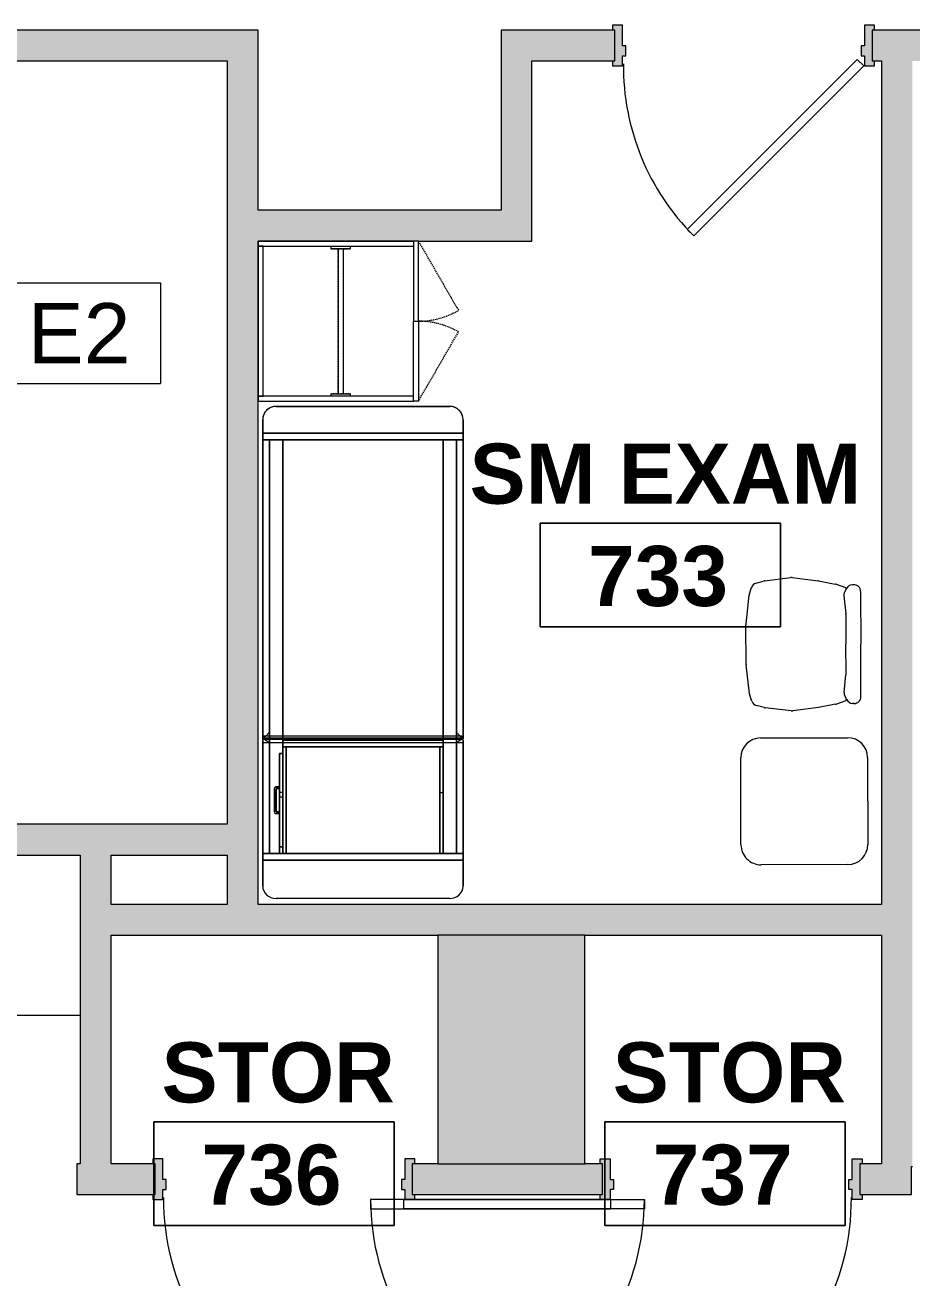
# Model space of a CAD drawing. Header units: inches. Extents: x 1076 to 2563, y 349 to 2134.
# Drawn here: x 1494.7 to 1627.5, y 1741.7 to 1929.4 of the extents above; entities that cross this region are included whole.
import ezdxf

# ---------------------------------------------------------------- set-up
doc = ezdxf.new("R2010")
doc.units = ezdxf.units.IN
doc.header["$MEASUREMENT"] = 0
doc.linetypes.add('Dash', pattern=[0.25, 0.125, -0.125])
doc.linetypes.add('Hidden', pattern=[0.28125, 0.1875, -0.09375])
for name, color, linetype, lineweight in [('A-ANNO-KEYN', 231, 'Continuous', 9), ('A-AREA-IDEN', 2, 'Continuous', 9), ('A-DOOR', 31, 'Continuous', 13), ('A-WALL', 113, 'Continuous', 13), ('A-WALL-PATT', 111, 'Continuous', 13), ('I-FURN', 30, 'Continuous', 9), ('Q-CASE', 31, 'Continuous', 13), ('Q-CASE-HDLN', 31, 'Dash', 9)]:
    doc.layers.add(name, color=color, linetype=linetype, lineweight=lineweight)
doc.styles.add('Arial', font='arial.ttf', dxfattribs={"height": 9})
doc.styles.add('Swis721 Lt BT_B', font='', dxfattribs={"height": 9})
doc.styles.get('Swis721 Lt BT_B').set_extended_font_data('Swis721 Lt BT', bold=True)

# ---------------------------------------------------------------- blocks, each defined once
blk = doc.blocks.new('Door - Single - Solid Door-7669184-Level XX  POWER _ SIGNAL')
at = {"layer": 'A-DOOR'}
h = blk.add_hatch(color=250, dxfattribs=at)
h.paths.add_polyline_path([(-15.63, -3.15), (-14.13, -3.15), (-14.13, -1.65), (-13.63, -1.65), (-13.63, -0.15), (-14.13, -0.15), (-14.13, 2.97), (-15.63, 2.97), (-15.63, 2.22), (-15.26, 2.22), (-15.26, -2.4), (-15.63, -2.4)], flags=0)
h.paths.add_polyline_path([(23.62, -3.15), (23.62, -2.4), (23.24, -2.4), (23.24, 2.22), (23.62, 2.22), (23.6, 2.97), (22.12, 2.97), (22.12, -0.15), (21.62, -0.15), (21.62, -1.65), (22.12, -1.65), (22.12, -3.15), (23.24, -3.15)], flags=0)
at = {"layer": 'A-DOOR', "color": 8, "lineweight": 20}
for p, q in [((-15.63, 2.97), (-14.13, 2.97)), ((-15.63, 2.22), (-15.63, 2.97)), ((-14.13, 2.97), (-14.13, -0.15)), ((22.12, 2.97), (23.62, 2.97)), ((22.12, -0.15), (22.12, 2.97)), ((23.62, 2.97), (23.62, 2.22)), ((-14.13, -0.15), (-13.63, -0.15)), ((-14.13, -1.65), (-14.13, -3.15)), ((-13.63, -1.65), (-14.13, -1.65)), ((-13.63, -0.15), (-13.63, -1.65)), ((21.62, -0.15), (22.12, -0.15)), ((21.62, -1.65), (21.62, -0.15)), ((22.12, -1.65), (21.62, -1.65)), ((22.12, -3.15), (22.12, -1.65)), ((-50.01, -3.15), (-50.01, -4.53)), ((-14.01, -3.15), (-50.01, -3.15)), ((-15.63, -3.15), (-15.63, -2.4)), ((-14.01, -4.53), (-14.01, -3.15)), ((23.62, -3.15), (22.12, -3.15)), ((23.62, -2.4), (23.62, -3.15)), ((-50.01, -4.53), (-14.01, -4.53))]:
    blk.add_line(p, q, dxfattribs=at)
at = {"layer": 'A-DOOR', "lineweight": 9}
blk.add_arc((-14.01, -3.15), 36, 180, 0.5, dxfattribs=at)
blk = doc.blocks.new('Door - Single - Solid Door-7669203-Level XX  POWER _ SIGNAL')
at = {"layer": 'A-DOOR'}
h = blk.add_hatch(color=250, dxfattribs=at)
h.paths.add_polyline_path([(-15.63, 3.15), (-15.63, 2.4), (-15.26, 2.4), (-15.26, -2.22), (-15.63, -2.22), (-15.63, -2.97), (-14.13, -2.97), (-14.13, 0.15), (-13.63, 0.15), (-13.63, 1.65), (-14.13, 1.65), (-14.13, 3.15), (-15.26, 3.15)], flags=0)
h.paths.add_polyline_path([(22.12, 3.15), (22.12, 1.65), (21.62, 1.65), (21.62, 0.15), (22.12, 0.15), (22.12, -2.97), (23.62, -2.97), (23.62, -2.22), (23.24, -2.22), (23.24, 2.4), (23.62, 2.4), (23.62, 3.15), (23.24, 3.15)], flags=0)
at = {"layer": 'A-DOOR', "color": 8, "lineweight": 20}
for p, q in [((-50.01, 4.53), (-14.01, 4.53)), ((-50.01, 3.15), (-50.01, 4.53)), ((-14.01, 4.53), (-14.01, 3.15)), ((-14.01, 3.15), (-50.01, 3.15)), ((-15.63, 3.15), (-15.63, 2.4)), ((-14.13, 1.65), (-14.13, 3.15)), ((23.62, 3.15), (22.12, 3.15)), ((22.12, 3.15), (22.12, 1.65)), ((23.62, 2.4), (23.62, 3.15)), ((-13.63, 1.65), (-14.13, 1.65)), ((-14.13, -2.97), (-14.13, 0.15)), ((-14.13, 0.15), (-13.63, 0.15)), ((-13.63, 0.15), (-13.63, 1.65)), ((22.12, 1.65), (21.62, 1.65)), ((21.62, 1.65), (21.62, 0.15)), ((21.62, 0.15), (22.12, 0.15)), ((22.12, 0.15), (22.12, -2.97)), ((-15.63, -2.22), (-15.63, -2.97)), ((-15.63, -2.97), (-14.13, -2.97)), ((22.12, -2.97), (23.62, -2.97)), ((23.62, -2.97), (23.62, -2.22))]:
    blk.add_line(p, q, dxfattribs=at)
at = {"layer": 'A-DOOR', "lineweight": 9}
blk.add_arc((-14.01, 3.15), 36, 359.5, 180, dxfattribs=at)
blk = doc.blocks.new('Bed-Healthcare-4_SMARTBIM - Treatment_Table_SMARTBIM-7108322-Level XX  POWER _ SIGNAL')
at = {"layer": 'I-FURN'}
for p, q in [((-35.57, 15), (-35.88, 15)), ((-35.88, 15), (-35.57, 15)), ((-14.06, 15), (-35.57, 15)), ((-35.57, 15), (-14.36, 15)), ((-31, 15), (-32, 15)), ((-32, 15), (-31, 15)), ((-32, 14.96), (-32, 14.88)), ((-32, 14.88), (-32, 14.96)), ((-32, 14.87), (-32, 14.73)), ((-32, 14.73), (-32, 14.87)), ((-32, 14.71), (-32, 14.53)), ((-32, 14.53), (-32, 14.71)), ((-32, 14.46), (-32, 14.26)), ((-32, 14.26), (-32, 14.46)), ((-32, 14.22), (-32, -14.22)), ((-32, -14.22), (-32, 14.22)), ((-31, 14.88), (-31, 14.96)), ((-31, 14.96), (-31, 14.88)), ((-31, 14.74), (-31, 14.87)), ((-31, 14.87), (-31, 14.74)), ((-31, 14.54), (-31, 14.71)), ((-31, 14.71), (-31, 14.54)), ((-31, 12.5), (-31, 14.5)), ((-31, 14.5), (-31, 14)), ((-14.44, 14), (-31, 14)), ((-31, 14), (-31, 12.5)), ((-31, 12.5), (-31, 14)), ((-31, 14), (-14.44, 14)), ((-31, 14), (-31, 12.5)), ((-21.25, 13.25), (-24.75, 13.25)), ((-24.75, 13.25), (-21.25, 13.25)), ((-21.25, 13.25), (-24.75, 13.25)), ((-24.75, 13.25), (-21.25, 13.25)), ((-14.22, 14), (-14.44, 14)), ((-14.44, 14), (-14.22, 14)), ((-14.36, 15), (-14.06, 15)), ((-14.36, 14.98), (-14.36, 14.94)), ((-14.36, 14.94), (-14.36, 14.86)), ((-14.36, 14.86), (-14.36, 14.71)), ((-14.36, 14.7), (-14.36, 14.26)), ((-14.36, 14.26), (-14.36, -14.26)), ((-14.04, 14), (-14.22, 14)), ((-14.22, 14), (-14.04, 14)), ((-13.92, 14), (-14.04, 14)), ((-14.04, 14), (-13.92, 14)), ((-13.85, 14), (-13.91, 14)), ((-13.91, 14), (-13.85, 14)), ((-13.85, 14.86), (-13.85, -14.86)), ((-13.84, -15), (-13.84, 15)), ((-13.84, 15), (34, 15)), ((-13.84, -15), (-13.84, 15)), ((-13.84, 15), (-13.63, 15)), ((-13.65, 14), (-13.84, 14)), ((-13.84, 14), (-13.65, 14)), ((-13.65, 14.81), (-13.65, -14.81)), ((-13.49, 14), (-13.65, 14)), ((-13.65, 14), (-13.49, 14)), ((34, 15), (-13.63, 15)), ((-13.42, 14), (-13.49, 14)), ((-13.49, 14), (-13.42, 14)), ((-13.41, 14.65), (-13.41, 14.81)), ((-13.41, -14.65), (-13.41, 14.65)), ((-13.29, 14), (-13.41, 14)), ((-13.41, 14), (-13.29, 14)), ((-13.07, 14), (-13.29, 14)), ((-13.29, 14), (-13.07, 14)), ((-12.84, 14), (-13.07, 14)), ((-13.07, 14), (-12.84, 14)), ((31, 14), (-12.84, 14)), ((-12.84, 14), (31, 14)), ((32, 15), (31, 15)), ((31, 15), (32, 15)), ((31, 14.96), (31, 14.87)), ((31, 14.87), (31, 14.96)), ((31, 14.86), (31, 14.71)), ((31, 14.71), (31, 14.86)), ((31, 14.7), (31, 14.51)), ((31, 14.51), (31, 14.7)), ((31, 14.5), (31, 14.27)), ((31, 14.27), (31, 14.5)), ((31, 14.26), (31, 14.01)), ((31, 14.01), (31, 14.26)), ((31, 12), (31, 14)), ((31, 14), (31, 12)), ((31, 14), (31, -14)), ((31, 12), (31, 14)), ((32, 14.87), (32, 14.96)), ((32, 14.96), (32, 14.87)), ((32, 14.71), (32, 14.86)), ((32, 14.86), (32, 14.71)), ((32, 14.51), (32, 14.7)), ((32, 14.7), (32, 14.51)), ((32, 14.27), (32, 14.5)), ((32, 14.5), (32, 14.27)), ((32, 14.01), (32, 14.26)), ((32, 14.26), (32, 14.01)), ((32, -14), (32, 14)), ((32, 14), (32, -14)), ((-37.7, -13), (-37.7, 13)), ((-31, 12.5), (-31, 12)), ((-31, 12), (-31, 12.5)), ((-21.83, 12.5), (-31, 12.5)), ((-31, 12.5), (-22.49, 12.5)), ((-31, 12.5), (-31, 12)), ((-31, 12.5), (-31, 12)), ((-31, 12), (-31, 12.5)), ((-31, 12.5), (-31, 12)), ((-31, 12), (-21.83, 12)), ((-21.83, 12), (-31, 12)), ((-22.49, 12), (-31, 12)), ((-31, 12), (-21.83, 12)), ((-21.83, 12), (-31, 12)), ((-31, 12), (-31, 11.5)), ((-31, 11.5), (-31, 12)), ((-31, 12), (-30, 12)), ((-21.83, 12), (-31, 12)), ((-31, 12), (-31, -11.5)), ((-31, -11.5), (-31, 12)), ((-31, 12), (-21.83, 12)), ((-31, 12), (-31, 11.5)), ((-30, 12), (-31, 12)), ((-31, 12), (-30, 12)), ((-31, 11.5), (-31, 12)), ((-31, -11.5), (-31, 12)), ((-31, 12), (-31, 11.5)), ((-31, 11.5), (-15, 11.5)), ((-15, 11.5), (-31, 11.5)), ((-31, 11.5), (-31, -11.5)), ((-31, -11.5), (-31, 11.5)), ((-31, 11.5), (-31, -11.5)), ((-30, 12.5), (-21.83, 12.5)), ((-25, 12.5), (-30, 12.5)), ((-25, 12.5), (-30, 12.5)), ((-30, 12.5), (-25, 12.5)), ((-30, 12), (-30, 12.5)), ((-30, 12.5), (-30, 12)), ((-30, 12.5), (-30, 12)), ((-30, 12.5), (-30, 12)), ((-30, 12), (-21.83, 12)), ((-21.83, 12), (-30, 12)), ((-21.83, 12), (-30, 12)), ((-30, 12), (-21.83, 12)), ((-30, 12), (-21.83, 12)), ((-21.83, 12), (-30, 12)), ((-30, 12), (-21.83, 12)), ((-25, 13), (-25, 12.5)), ((-25, 12.5), (-25, 13)), ((-25, 13), (-25, 12.5)), ((-25, 12.5), (-25, 13)), ((-25, 12.5), (-24.75, 12.5)), ((-24.75, 12.5), (-25, 12.5)), ((-25, 12.5), (-24.75, 12.5)), ((-24.75, 12.5), (-25, 12.5)), ((-24.75, 12.5), (-25, 12.5)), ((-24.75, 12.5), (-25, 12.5)), ((-25, 12.5), (-24.75, 12.5)), ((-24.75, 12.5), (-24.75, 12.87)), ((-24.75, 12.87), (-24.75, 12.5)), ((-24.75, 12.5), (-24.75, 12.87)), ((-24.75, 12.87), (-24.75, 12.5)), ((-21.83, 12.5), (-24.75, 12.5)), ((-21.83, 12.5), (-24.75, 12.5)), ((-24.75, 12.5), (-21.83, 12.5)), ((-24.62, 13), (-21.37, 13)), ((-21.37, 13), (-24.62, 13)), ((-24.62, 13), (-21.37, 13)), ((-21.37, 13), (-24.62, 13)), ((-22.49, 12.5), (-21.83, 12.5)), ((-22.49, 12.5), (-22.49, 12)), ((-21.83, 12), (-22.49, 12)), ((-21.83, 12), (-21.83, 12.5)), ((-21.83, 12.5), (-16, 12.5)), ((-21.25, 12.5), (-21.83, 12.5)), ((-21.25, 12.5), (-21.83, 12.5)), ((-21.83, 12.5), (-21.25, 12.5)), ((-21.83, 12), (-14.23, 12)), ((-15, 12), (-21.83, 12)), ((-21.83, 12), (-16, 12)), ((-16, 12), (-21.83, 12)), ((-16, 12), (-21.83, 12)), ((-21.83, 12), (-16, 12)), ((-15, 12), (-21.83, 12)), ((-21.83, 12), (-16, 12)), ((-14.23, 12), (-21.83, 12)), ((-21.83, 12), (-15, 12)), ((-16, 12), (-21.83, 12)), ((-21.83, 12), (-16, 12)), ((-21.25, 12.87), (-21.25, 12.5)), ((-21.25, 12.5), (-21.25, 12.87)), ((-21.25, 12.87), (-21.25, 12.5)), ((-21.25, 12.5), (-21.25, 12.87)), ((-21.25, 12.5), (-21, 12.5)), ((-21, 12.5), (-21.25, 12.5)), ((-21.25, 12.5), (-21, 12.5)), ((-21, 12.5), (-21.25, 12.5)), ((-21, 12.5), (-21.25, 12.5)), ((-21, 12.5), (-21.25, 12.5)), ((-21.25, 12.5), (-21, 12.5)), ((-21, 12.5), (-21, 13)), ((-21, 13), (-21, 12.5)), ((-21, 12.5), (-21, 13)), ((-21, 13), (-21, 12.5)), ((-16, 12.5), (-21, 12.5)), ((-16, 12.5), (-21, 12.5)), ((-21, 12.5), (-16, 12.5)), ((-16, 12.5), (-16, 12)), ((-16, 12.5), (-16, 12)), ((-16, 12), (-16, 12.5)), ((-16, 12.5), (-16, 12)), ((-16, 12), (-15, 12)), ((-14.23, 12), (-16, 12)), ((-16, 12), (-14.23, 12)), ((-14.23, 12), (-15, 12)), ((-15, 11.5), (-15, 12)), ((-15, 12), (-15, 11.5)), ((-14.23, 12), (-15, 12)), ((-15, 12), (-15, -12)), ((-15, 11.5), (-15, 12)), ((-15, 12), (-14.23, 12)), ((-15, 12), (-14.23, 12)), ((-15, -11.5), (-15, 11.5)), ((-14.22, 12), (-14.05, 12)), ((-14.05, 12), (-14.22, 12)), ((-14.05, 12), (-14.22, 12)), ((-14.22, 12), (-14.05, 12)), ((-14.05, 12), (-14.22, 12)), ((-14.22, 12), (-14.05, 12)), ((-14.05, 12), (-14.22, 12)), ((-14.22, 12), (-14.05, 12)), ((-14.04, 12), (-13.93, 12)), ((-13.93, 12), (-14.04, 12)), ((-13.93, 12), (-14, 12)), ((-14, -12), (-14, 12)), ((-14, 12), (-14, -12)), ((-14, 12), (-13.93, 12)), ((-13.93, 12), (-14, 12)), ((-14, 12), (-13.93, 12)), ((-13.91, 12), (-13.86, 12)), ((-13.86, 12), (-13.91, 12)), ((-13.86, 12), (-13.91, 12)), ((-13.91, 12), (-13.86, 12)), ((-13.86, 12), (-13.91, 12)), ((-13.91, 12), (-13.86, 12)), ((-13.84, 12), (-13.65, 12)), ((-13.65, 12), (-13.84, 12)), ((-13.65, 12), (-13.84, 12)), ((-13.84, 12), (-13.65, 12)), ((-13.65, 12), (-13.84, 12)), ((-13.84, 12), (-13.65, 12)), ((-13.65, 12), (-13.5, 12)), ((-13.5, 12), (-13.65, 12)), ((-13.5, 12), (-13.65, 12)), ((-13.65, 12), (-13.5, 12)), ((-13.5, 12), (-13.65, 12)), ((-13.65, 12), (-13.5, 12)), ((-13.41, 12), (-13.31, 12)), ((-13.31, 12), (-13.41, 12)), ((-13.31, 12), (-13.41, 12)), ((-13.41, 12), (-13.31, 12)), ((-13.31, 12), (-13.41, 12)), ((-13.41, 12), (-13.31, 12)), ((-13.29, 12), (-13.09, 12)), ((-13.09, 12), (-13.29, 12)), ((-13.09, 12), (-13.29, 12)), ((-13.29, 12), (-13.09, 12)), ((-13.09, 12), (-13.29, 12)), ((-13.29, 12), (-13.09, 12)), ((-13.07, 12), (-12.85, 12)), ((-12.85, 12), (-13.07, 12)), ((-12.85, 12), (-13.07, 12)), ((-13.07, 12), (-12.85, 12)), ((-12.85, 12), (-13.07, 12)), ((-13.07, 12), (-12.85, 12)), ((-12.84, 12), (31, 12)), ((31, 12), (-12.84, 12)), ((31, 12), (-12.84, 12)), ((-12.84, 12), (31, 12)), ((31, 12), (-12.84, 12)), ((-12.84, 12), (31, 12)), ((31, -12), (31, 12)), ((31, 12), (31, -12)), ((31, -12), (31, 12)), ((31, 12), (31, -12)), ((31, -12), (31, 12)), ((36, -13), (36, 13)), ((36, 13), (36, -13)), ((-31, -11.5), (-21.84, -11.5)), ((-21.84, -11.5), (-31, -11.5)), ((-31, -12), (-31, -11.5)), ((-31, -11.5), (-31, -12)), ((-31, -11.5), (-31, -12)), ((-21.84, -11.5), (-31, -11.5)), ((-31, -11.5), (-21.84, -11.5)), ((-31, -12), (-31, -11.5)), ((-31, -11.5), (-31, -12)), ((-31, -12), (-31, -11.5)), ((-31, -11.5), (-31, -12)), ((-31, -12), (-31, -11.5)), ((-31, -12), (-31, -11.5)), ((-31, -11.5), (-31, -12)), ((-31, -12), (-31, -14)), ((-21.84, -12), (-31, -12)), ((-31, -12), (-21.84, -12)), ((-31, -14), (-31, -12)), ((-31, -12), (-21.84, -12)), ((-21.84, -12), (-31, -12)), ((-31, -12), (-21.84, -12)), ((-21.84, -12), (-31, -12)), ((-31, -12), (-21.84, -12)), ((-21.84, -12), (-31, -12)), ((-31, -12), (-21.84, -12)), ((-21.84, -12), (-31, -12)), ((-31, -14.5), (-31, -12)), ((-31, -12), (-31, -14)), ((-21.84, -11.5), (-21.84, -12)), ((-21.84, -11.5), (-21.84, -12)), ((-15, -11.5), (-21.84, -11.5)), ((-21.84, -11.5), (-15, -11.5)), ((-14.44, -12), (-21.84, -12)), ((-21.84, -12), (-15, -12)), ((-21.84, -12), (-15, -12)), ((-15, -12), (-21.84, -12)), ((-21.84, -12), (-14.44, -12)), ((-15, -12), (-21.84, -12)), ((-21.84, -12), (-14.44, -12)), ((-14.44, -12), (-21.84, -12)), ((-15, -12), (-15, -11.5)), ((-15, -11.5), (-15, -12)), ((-15, -12), (-15, -11.5)), ((-15, -12), (-14.44, -12)), ((-15, -12), (-14.44, -12)), ((-14.44, -12), (-15, -12)), ((-14.44, -12), (-15, -12)), ((-14.22, -12), (-14.42, -12)), ((-14.42, -12), (-14.22, -12)), ((-14.42, -12), (-14.22, -12)), ((-14.22, -12), (-14.42, -12)), ((-14.42, -12), (-14.22, -12)), ((-14.22, -12), (-14.42, -12)), ((-14.42, -12), (-14.22, -12)), ((-14.22, -12), (-14.42, -12)), ((-14.04, -12), (-14.2, -12)), ((-14.2, -12), (-14.04, -12)), ((-14.2, -12), (-14.04, -12)), ((-14.04, -12), (-14.2, -12)), ((-14.2, -12), (-14.04, -12)), ((-14.04, -12), (-14.2, -12)), ((-14.2, -12), (-14.04, -12)), ((-14.04, -12), (-14.2, -12)), ((-13.91, -12), (-14.03, -12)), ((-14.03, -12), (-13.91, -12)), ((-14, -12), (-13.91, -12)), ((-13.91, -12), (-14, -12)), ((-14, -12), (-13.91, -12)), ((-13.91, -12), (-14, -12)), ((-13.85, -12), (-13.91, -12)), ((-13.91, -12), (-13.85, -12)), ((-13.91, -12), (-13.85, -12)), ((-13.85, -12), (-13.91, -12)), ((-13.91, -12), (-13.85, -12)), ((-13.85, -12), (-13.91, -12)), ((-13.65, -12), (-13.79, -12)), ((-13.79, -12), (-13.65, -12)), ((-13.79, -12), (-13.65, -12)), ((-13.65, -12), (-13.79, -12)), ((-13.79, -12), (-13.65, -12)), ((-13.65, -12), (-13.79, -12)), ((-13.49, -12), (-13.63, -12)), ((-13.63, -12), (-13.49, -12)), ((-13.63, -12), (-13.49, -12)), ((-13.49, -12), (-13.63, -12)), ((-13.63, -12), (-13.49, -12)), ((-13.49, -12), (-13.63, -12)), ((-13.41, -12), (-13.47, -12)), ((-13.47, -12), (-13.41, -12)), ((-13.47, -12), (-13.41, -12)), ((-13.41, -12), (-13.47, -12)), ((-13.47, -12), (-13.41, -12)), ((-13.41, -12), (-13.47, -12)), ((-13.29, -12), (-13.41, -12)), ((-13.41, -12), (-13.29, -12)), ((-13.41, -12), (-13.29, -12)), ((-13.29, -12), (-13.41, -12)), ((-13.41, -12), (-13.29, -12)), ((-13.29, -12), (-13.41, -12)), ((-13.07, -12), (-13.27, -12)), ((-13.27, -12), (-13.07, -12)), ((-13.27, -12), (-13.07, -12)), ((-13.07, -12), (-13.27, -12)), ((-13.27, -12), (-13.07, -12)), ((-13.07, -12), (-13.27, -12)), ((31, -12), (-13.05, -12)), ((-13.05, -12), (31, -12)), ((-13.05, -12), (31, -12)), ((31, -12), (-13.05, -12)), ((-13.05, -12), (31, -12)), ((31, -12), (-13.05, -12)), ((31, -14), (31, -12)), ((31, -12), (31, -14)), ((31, -14), (31, -12)), ((-35.88, -15), (-35.57, -15)), ((-14.36, -15), (-35.88, -15)), ((-35.57, -15), (-14.06, -15)), ((-32, -14.26), (-32, -14.46)), ((-32, -14.46), (-32, -14.26)), ((-32, -14.53), (-32, -14.71)), ((-32, -14.71), (-32, -14.53)), ((-32, -14.73), (-32, -14.87)), ((-32, -14.87), (-32, -14.73)), ((-32, -14.88), (-32, -14.96)), ((-32, -14.96), (-32, -14.88)), ((-32, -15), (-31, -15)), ((-31, -15), (-32, -15)), ((-31, -14), (-14.44, -14)), ((-14.44, -14), (-31, -14)), ((-31, -14), (-31, -14.5)), ((-31, -14.71), (-31, -14.54)), ((-31, -14.54), (-31, -14.71)), ((-31, -14.87), (-31, -14.74)), ((-31, -14.74), (-31, -14.87)), ((-31, -14.96), (-31, -14.88)), ((-31, -14.88), (-31, -14.96)), ((-14.44, -14), (-14.22, -14)), ((-14.22, -14), (-14.44, -14)), ((-14.36, -14.26), (-14.36, -14.7)), ((-14.36, -14.71), (-14.36, -14.86)), ((-14.36, -14.86), (-14.36, -14.94)), ((-14.36, -14.94), (-14.36, -14.98)), ((-14.06, -15), (-14.36, -15)), ((-14.22, -14), (-14.04, -14)), ((-14.04, -14), (-14.22, -14)), ((-14.04, -14), (-13.91, -14)), ((-13.91, -14), (-14.04, -14)), ((-13.91, -14), (-13.85, -14)), ((-13.85, -14), (-13.91, -14)), ((34, -15), (-13.84, -15)), ((-13.63, -15), (-13.84, -15)), ((-13.82, -14), (-13.64, -14)), ((-13.64, -14), (-13.82, -14)), ((-13.64, -14), (-13.49, -14)), ((-13.49, -14), (-13.64, -14)), ((-13.63, -15), (34, -15)), ((-13.48, -14), (-13.41, -14)), ((-13.41, -14), (-13.48, -14)), ((-13.41, -14), (-13.29, -14)), ((-13.29, -14), (-13.41, -14)), ((-13.41, -14.81), (-13.41, -14.65)), ((-13.29, -14), (-13.07, -14)), ((-13.07, -14), (-13.29, -14)), ((-13.07, -14), (-12.84, -14)), ((-12.84, -14), (-13.07, -14)), ((-12.84, -14), (31, -14)), ((31, -14), (-12.84, -14)), ((31, -14.01), (31, -14.26)), ((31, -14.26), (31, -14.01)), ((31, -14.27), (31, -14.5)), ((31, -14.5), (31, -14.27)), ((31, -14.51), (31, -14.7)), ((31, -14.7), (31, -14.51)), ((31, -14.71), (31, -14.86)), ((31, -14.86), (31, -14.71)), ((31, -14.87), (31, -14.96)), ((31, -14.96), (31, -14.87)), ((31, -15), (32, -15)), ((32, -15), (31, -15)), ((32, -14.26), (32, -14.01)), ((32, -14.01), (32, -14.26)), ((32, -14.5), (32, -14.27)), ((32, -14.27), (32, -14.5)), ((32, -14.7), (32, -14.51)), ((32, -14.51), (32, -14.7)), ((32, -14.86), (32, -14.71)), ((32, -14.71), (32, -14.86)), ((32, -14.96), (32, -14.87)), ((32, -14.87), (32, -14.96))]:
    blk.add_line(p, q, dxfattribs=at)
at = {"layer": 'I-FURN', "flags": 128}
for points in [[(-13.41, 14.88), (-13.53, 14.84), (-13.65, 14.81)], [(-13.63, 15), (-13.52, 14.97), (-13.41, 14.88)], [(36, 13), (36, 13.08), (35.99, 13.16), (35.99, 13.24), (35.97, 13.32), (35.96, 13.4), (35.94, 13.48), (35.92, 13.55), (35.9, 13.63), (35.87, 13.7), (35.84, 13.78), (35.81, 13.85), (35.77, 13.92), (35.74, 13.99), (35.69, 14.06), (35.65, 14.13), (35.6, 14.19), (35.56, 14.26), (35.5, 14.32), (35.45, 14.38), (35.39, 14.43), (35.33, 14.49), (35.27, 14.54), (35.21, 14.59), (35.15, 14.64), (35.08, 14.68), (35.01, 14.72), (34.94, 14.76), (34.87, 14.8), (34.8, 14.83), (34.72, 14.86), (34.65, 14.89), (34.57, 14.92), (34.5, 14.94), (34.42, 14.96), (34.34, 14.97), (34.26, 14.98), (34.18, 14.99), (34.1, 15), (34.02, 15), (34, 15)], [(34, -15), (34.08, -15), (34.16, -14.99), (34.24, -14.99), (34.32, -14.97), (34.4, -14.96), (34.48, -14.94), (34.55, -14.92), (34.63, -14.9), (34.7, -14.87), (34.78, -14.84), (34.85, -14.81), (34.92, -14.77), (34.99, -14.74), (35.06, -14.69), (35.13, -14.65), (35.19, -14.6), (35.26, -14.56), (35.32, -14.5), (35.38, -14.45), (35.43, -14.39), (35.49, -14.33), (35.54, -14.27), (35.59, -14.21), (35.64, -14.15), (35.68, -14.08), (35.72, -14.01), (35.76, -13.94), (35.8, -13.87), (35.83, -13.8), (35.86, -13.72), (35.89, -13.65), (35.92, -13.57), (35.94, -13.5), (35.96, -13.42), (35.97, -13.34), (35.98, -13.26), (35.99, -13.18), (36, -13.1), (36, -13.02), (36, -13)], [(-13.65, -14.81), (-13.53, -14.84), (-13.41, -14.88)], [(-13.41, -14.88), (-13.52, -14.97), (-13.63, -15)]]:
    blk.add_lwpolyline(points, dxfattribs=at)
at = {"layer": 'I-FURN'}
for centre, radius, start, end in [((-24.75, 13), 0.25, 90, 180), ((-24.75, 13), 0.25, 105, 180), ((-24.75, 13), 0.25, 135, 180), ((-24.75, 13), 0.25, 120, 150), ((-24.75, 13), 0.25, 105, 135), ((-24.75, 13), 0.25, 90, 120), ((-24.75, 13), 0.25, 90, 105), ((-24.75, 13), 0.25, 90, 105), ((-21.25, 13), 0.25, 45, 90), ((-21.25, 13), 0.25, 60, 90), ((-21.25, 13), 0.25, 0, 90), ((-21.25, 13), 0.25, 60, 90), ((-21.25, 13), 0.25, 0, 60), ((-21.25, 13), 0.25, 30, 60), ((-21.25, 13), 0.25, 30, 45), ((34, 13), 2, 60, 90), ((34, 13), 2, 45, 60), ((34, 13), 2, 0, 45), ((-24.75, 13), 0.25, 150, 180), ((-24.62, 12.87), 0.125, 90, 180), ((-24.62, 12.87), 0.125, 135, 165), ((-24.62, 12.87), 0.125, 150, 180), ((-24.62, 12.87), 0.125, 150, 165), ((-24.62, 12.87), 0.125, 165, 180), ((-24.62, 12.87), 0.125, 165, 180), ((-24.62, 12.87), 0.125, 105, 150), ((-24.62, 12.87), 0.125, 120, 150), ((-24.62, 12.87), 0.125, 90, 135), ((-24.62, 12.87), 0.125, 105, 120), ((-24.62, 12.87), 0.125, 90, 105), ((-24.62, 12.87), 0.125, 90, 105), ((-21.37, 12.87), 0.125, 60, 90), ((-21.37, 12.87), 0.125, 60, 90), ((-21.37, 12.87), 0.125, 30, 90), ((-21.37, 12.87), 0.125, 75, 90), ((-21.37, 12.87), 0.125, 30, 75), ((-21.37, 12.87), 0.125, 0, 60), ((-21.37, 12.87), 0.125, 45, 60), ((-21.37, 12.87), 0.125, 15, 45), ((-21.37, 12.87), 0.125, 15, 30), ((-21.37, 12.87), 0.125, 360, 30), ((-21.37, 12.87), 0.125, 360, 15), ((-21.37, 12.87), 0.125, 0, 15), ((-21.25, 13), 0.25, 0, 30), ((-21.25, 13), 0.25, 0, 30), ((34, -13), 2, 330, 0), ((34, -13), 2, 270, 315), ((34, -13), 2, 315, 330)]:
    blk.add_arc(centre, radius, start, end, dxfattribs=at)
for centre, major_axis, ratio, start_param, end_param in [((-35.88, 13), (0, 2), 0.913075, 0, 1.570796), ((-14.06, 14), (0, 1), 0.407793, 5.75613, 6.283185), ((-35.88, -13), (0, 2), 0.913075, 1.570796, 3.141593), ((-14.06, -14), (0, 1), 0.407793, 3.141593, 3.668648)]:
    blk.add_ellipse(centre, major_axis=major_axis, ratio=ratio, start_param=start_param, end_param=end_param, dxfattribs=at)
for points, knots in [([(-13.85, 14.86), (-13.86, 14.82), (-13.89, 14.74), (-13.96, 14.63), (-14, 14.55), (-14.05, 14.48), (-14.12, 14.38), (-14.25, 14.22), (-14.36, 14.09), (-14.44, 14)], [-1, -1, -1, -1, -0.75, -0.625, -0.5625, -0.5, -0.375, -0.25, 0, 0, 0, 0]), ([(-12.84, 14), (-12.92, 14.08), (-13.03, 14.2), (-13.18, 14.35), (-13.29, 14.46), (-13.39, 14.56), (-13.52, 14.68), (-13.6, 14.76), (-13.65, 14.81)], [-1, -1, -1, -1, -0.75, -0.625, -0.5, -0.375, -0.25, 0, 0, 0, 0]), ([(-14.44, -14), (-14.36, -14.09), (-14.25, -14.22), (-14.12, -14.38), (-14.05, -14.48), (-14, -14.55), (-13.96, -14.63), (-13.89, -14.74), (-13.86, -14.82), (-13.85, -14.86)], [0, 0, 0, 0, 0.25, 0.375, 0.5, 0.5625, 0.625, 0.75, 1, 1, 1, 1]), ([(-13.65, -14.81), (-13.6, -14.76), (-13.52, -14.68), (-13.39, -14.56), (-13.29, -14.46), (-13.18, -14.35), (-13.03, -14.2), (-12.91, -14.08), (-12.84, -14)], [0, 0, 0, 0, 0.25, 0.375, 0.5, 0.625, 0.75, 1, 1, 1, 1])]:
    blk.add_open_spline(points, degree=3, knots=knots, dxfattribs=at)
blk = doc.blocks.new('F-Chairs - Side 03-3064987-Level XX  POWER _ SIGNAL')
at = {"layer": 'I-FURN'}
for p, q in [((-7.89, 0), (0, 0)), ((7.89, 0), (0, 0)), ((-8.89, -1.03), (-8.88, -1.27)), ((8.89, -1.03), (8.88, -1.27)), ((-8.98, -3.66), (-8.5, -2.28)), ((-8.5, -2.28), (-8.21, -2.18)), ((-8.32, -2.13), (-7.77, -2.4)), ((-7.23, -2.49), (-4.58, -2.22)), ((-4.48, -2.21), (0, -2.21)), ((4.48, -2.21), (0, -2.21)), ((7.23, -2.49), (4.58, -2.22)), ((8.32, -2.13), (7.77, -2.4)), ((8.5, -2.28), (8.21, -2.18)), ((8.5, -2.28), (8.98, -3.66)), ((-9.49, -6.31), (-9.01, -3.8)), ((9.01, -3.8), (9.5, -6.34)), ((-9.98, -10.22), (-9.5, -6.37)), ((9.5, -6.34), (9.98, -10.22)), ((-9.51, -14.36), (-9.99, -10.46)), ((9.99, -10.46), (9.51, -14.36)), ((-9.15, -15.67), (-9.48, -14.51)), ((9.48, -14.51), (9.15, -15.67)), ((-7.6, -16.65), (-8.5, -16.35)), ((-3.06, -17.17), (-7.39, -16.69)), ((7.39, -16.69), (3.06, -17.17)), ((8.5, -16.35), (7.6, -16.65)), ((2.94, -17.18), (-2.94, -17.18))]:
    blk.add_line(p, q, dxfattribs=at)
for centre, start, end in [((-7.89, -1), 90, 182), ((-7.88, -1.23), 182, 244), ((7.89, -1), 358, 90), ((7.88, -1.23), 296, 358), ((-8.03, -3.99), 160.9825, 169.1632), ((-7.33, -1.5), 244, 276), ((-4.48, -3.21), 90, 96), ((4.48, -3.21), 84, 90), ((7.33, -1.5), 264, 296), ((8.03, -3.99), 10.8368, 19.0175), ((-8.51, -6.5), 169.1632, 172.875), ((-8.99, -10.34), 172.875, 186.9664), ((8.99, -10.34), 353.0336, 7.125), ((-8.52, -14.23), 186.9664, 195.9742), ((8.52, -14.23), 344.0258, 353.0336), ((-8.18, -15.4), 195.9742, 251.5651), ((-7.28, -15.7), 251.5651, 263.6598), ((7.28, -15.7), 276.3402, 288.435), ((8.18, -15.4), 288.435, 344.0258), ((-2.94, -16.18), 263.6598, 270), ((2.94, -16.18), 270, 276.3402)]:
    blk.add_arc(centre, 1, start, end, dxfattribs=at)
blk = doc.blocks.new('Door - Single - Solid Door-7732915-Level XX  POWER _ SIGNAL')
at = {"layer": 'A-DOOR'}
h = blk.add_hatch(color=250, dxfattribs=at)
h.paths.add_polyline_path([(-14.13, 3.15), (-15.63, 3.15), (-15.63, 2.4), (-15.26, 2.4), (-15.26, -2.22), (-15.63, -2.22), (-15.63, -2.97), (-14.13, -2.97), (-14.13, 0.15), (-13.63, 0.15), (-13.63, 1.65), (-14.13, 1.65), (-14.13, 2.4)], flags=0)
h.paths.add_polyline_path([(23.24, 3.15), (22.12, 3.15), (22.12, 1.65), (21.62, 1.65), (21.62, 0.15), (22.12, 0.15), (22.12, -2.97), (23.62, -2.97), (23.62, -2.22), (23.24, -2.22), (23.24, 2.4), (23.62, 2.4), (23.62, 3.15)], flags=0)
at = {"layer": 'A-DOOR', "color": 8, "lineweight": 20}
for p, q in [((-14.01, 3.15), (11.45, 28.61)), ((11.45, 28.61), (12.42, 27.63)), ((12.42, 27.63), (-13.03, 2.18)), ((-15.63, 3.15), (-15.63, 2.4)), ((-14.13, 3.15), (-15.63, 3.15)), ((-14.13, 1.65), (-14.13, 3.15)), ((-13.03, 2.18), (-14.01, 3.15)), ((23.62, 3.15), (22.12, 3.15)), ((22.12, 3.15), (22.12, 1.65)), ((23.62, 2.4), (23.62, 3.15)), ((-13.63, 1.65), (-14.13, 1.65)), ((-14.13, -2.97), (-14.13, 0.15)), ((-14.13, 0.15), (-13.63, 0.15)), ((-13.63, 0.15), (-13.63, 1.65)), ((22.12, 1.65), (21.62, 1.65)), ((21.62, 1.65), (21.62, 0.15)), ((21.62, 0.15), (22.12, 0.15)), ((22.12, 0.15), (22.12, -2.97)), ((-15.63, -2.22), (-15.63, -2.97)), ((-15.63, -2.97), (-14.13, -2.97)), ((22.12, -2.97), (23.62, -2.97)), ((23.62, -2.97), (23.62, -2.22))]:
    blk.add_line(p, q, dxfattribs=at)
at = {"layer": 'A-DOOR', "lineweight": 9}
blk.add_arc((-14.01, 3.15), 36, 359.5, 45, dxfattribs=at)
blk = doc.blocks.new('C-Counter Top1 - ADJ HEIGHT 2-7647505-Level XX  POWER _ SIGNAL')
at = {"layer": 'Q-CASE', "lineweight": 9}
for p, q in [((-47.26, 0), (-47.26, -24)), ((-47.26, -24), (124.6, -24))]:
    blk.add_line(p, q, dxfattribs=at)
blk = doc.blocks.new('Bernhardt_Design-Table-Occasional-Accent-_A19-A42_ - A19-7108323-Level XX  POWER _ SIGNAL')
at = {"layer": 'I-FURN'}
for p, q in [((-6.5, 9.5), (6.5, 9.5)), ((-9.5, -6.51), (-9.5, 6.5)), ((9.5, 6.5), (9.5, -6.5)), ((6.5, -9.5), (-6.51, -9.5))]:
    blk.add_line(p, q, dxfattribs=at)
for centre, radius, start, end in [((-6.5, 6.5), 3, 90, 180), ((6.5, 6.5), 3, 0, 90), ((-6.51, -6.51), 2.99, 180, 270), ((6.5, -6.5), 3, 270, 0)]:
    blk.add_arc(centre, radius, start, end, dxfattribs=at)
blk = doc.blocks.new('CW Cupbd Combined - Robe 80_h x 24_d - 2 Doors - 1 rail - 1 shoe shelf-V65-Level XX  POWER _ SIGNAL')
at = {"layer": 'Q-CASE', "lineweight": 20}
for p, q in [((2.75, -2.36), (2, -2.36)), ((2, -2.36), (2, -25.61)), ((2.75, -13.26), (2.75, -2.36)), ((25.25, -2.36), (2.75, -2.36)), ((2.75, -2.36), (2.75, -3.11)), ((2.75, -3.11), (25.25, -3.11)), ((26, -2.36), (25.25, -2.36)), ((25.25, -2.36), (25.25, -13.26)), ((25.25, -3.11), (25.25, -2.36)), ((26, -25.61), (26, -2.36)), ((2.75, -25.61), (2.75, -16.21)), ((25.25, -16.21), (25.25, -25.61)), ((2, -25.61), (14, -25.61)), ((2, -26.36), (2, -25.61)), ((14, -25.61), (14, -26.36)), ((26, -25.61), (14, -25.61)), ((14, -25.61), (14, -26.36)), ((26, -26.36), (26, -25.61)), ((14, -26.36), (2, -26.36)), ((14, -26.36), (26, -26.36))]:
    blk.add_line(p, q, dxfattribs=at)
at = {"layer": 'Q-CASE', "lineweight": 9}
for p, q in [((3.14, -13.26), (2.75, -13.26)), ((2.75, -16.21), (2.75, -13.26)), ((3.14, -13.26), (3.14, -16.21)), ((24.85, -14.34), (3.14, -14.34)), ((25.25, -13.26), (24.85, -13.26)), ((24.85, -16.21), (24.85, -13.26)), ((25.25, -13.26), (25.25, -16.21)), ((2.75, -16.21), (3.14, -16.21)), ((3.14, -15.13), (24.85, -15.13)), ((24.85, -16.21), (25.25, -16.21))]:
    blk.add_line(p, q, dxfattribs=at)
at = {"layer": 'Q-CASE', "linetype": 'Hidden', "lineweight": 9}
for p, q in [((2, -26.36), (12.39, -32.36)), ((26, -26.36), (15.6, -32.36))]:
    blk.add_line(p, q, dxfattribs=at)
for centre, start, end in [((2, -26.36), 330, 0.5), ((26, -26.36), 179.5, 210)]:
    blk.add_arc(centre, 12, start, end, dxfattribs=at)
at = {"layer": 'Q-CASE-HDLN'}
for p, q in [((3.14, -13.26), (2.75, -13.26)), ((3.14, -14.71), (3.14, -13.26)), ((3.14, -14.34), (24.85, -14.34)), ((3.14, -16.21), (3.14, -14.74)), ((25.25, -13.26), (24.85, -13.26)), ((24.85, -13.26), (24.85, -16.21)), ((2.75, -16.21), (3.14, -16.21)), ((3.14, -15.13), (24.85, -15.13)), ((24.85, -16.21), (25.25, -16.21))]:
    blk.add_line(p, q, dxfattribs=at)
blk = doc.blocks.new('Room Tag - Room Name and Number-3379422-Level XX  POWER _ SIGNAL')
at = {"layer": 'A-AREA-IDEN'}
for p, q in [((-0.1881, -0.1636), (-0.1881, -0.0018)), ((-0.1881, -0.0018), (0.1869, -0.0018)), ((0.1869, -0.0018), (-0.1881, -0.0018)), ((-0.1881, -0.0018), (-0.1881, -0.1636)), ((0.1869, -0.0018), (0.1869, -0.1636)), ((0.1869, -0.1636), (0.1869, -0.0018)), ((0.1869, -0.1636), (-0.1881, -0.1636)), ((-0.1881, -0.1636), (0.1869, -0.1636))]:
    blk.add_line(p, q, dxfattribs=at)
blk = doc.blocks.new('Keynote Tag - Keynote Number - Boxed-135510-Level XX  POWER _ SIGNAL')
at = {"layer": 'A-ANNO-KEYN'}
for p, q in [((-0.125, -0.0792), (-0.125, 0.0781)), ((-0.125, 0.0781), (0.125, 0.0781)), ((0.125, 0.0781), (0.125, -0.0792)), ((-0.125, -0.0792), (0.125, -0.0792))]:
    blk.add_line(p, q, dxfattribs=at)

msp = doc.modelspace()

# ---------------------------------------------------------------- hatches: boundary and pattern name
at = {"layer": 'A-WALL'}
msp.add_hatch(color=250, dxfattribs=at).paths.add_polyline_path([(1566.41, 1758.85), (1578.48, 1758.85), (1578.48, 1793.08), (1556.48, 1793.08), (1556.48, 1758.85)], flags=0)
at = {"layer": 'A-WALL-PATT', "lineweight": 9}
h = msp.add_hatch(color=7, dxfattribs=at)
h.paths.add_polyline_path([(1470.53, 1924.05), (1529.56, 1924.05), (1529.56, 1928.67), (1470.53, 1928.67)], flags=0)
h.paths.add_polyline_path([(1424.97, 1924.05), (1432.03, 1924.05), (1432.03, 1928.67), (1422.53, 1928.67), (1422.53, 1924.05)], flags=0)
h.paths.add_polyline_path([(1345.21, 1924.05), (1384.03, 1924.05), (1384.03, 1928.67), (1349.83, 1928.67)], flags=0)
for points in [[(1566.41, 1901.67), (1570.56, 1901.67), (1570.56, 1928.67), (1565.94, 1928.67), (1565.94, 1901.67)], [(1529.56, 1797.7), (1529.56, 1924.05), (1524.94, 1924.05), (1524.94, 1797.7)], [(1627.53, 1758.42), (1627.53, 1924.05), (1622.91, 1924.05), (1622.91, 1758.85), (1627.4, 1758.85), (1627.4, 1758.42)], [(1570.56, 1897.05), (1570.56, 1901.67), (1529.56, 1901.67), (1529.56, 1897.05), (1566.41, 1897.05)], [(1524.94, 1805.08), (1524.94, 1809.7), (1326.97, 1809.7), (1326.97, 1805.08), (1524.69, 1805.08)], [(1502.91, 1758.85), (1507.53, 1758.85), (1507.53, 1805.08), (1502.91, 1805.08), (1502.91, 1768.41)], [(1615.42, 1793.08), (1622.91, 1793.08), (1622.91, 1797.7), (1507.53, 1797.7), (1507.53, 1793.08), (1578.48, 1793.08)]]:
    msp.add_hatch(color=7, dxfattribs=at).paths.add_polyline_path(points, flags=0)
h = msp.add_hatch(color=7, dxfattribs=at)
h.paths.add_polyline_path([(1706.71, 1924.05), (1701.92, 1928.67), (1670.47, 1928.67), (1670.47, 1924.05)], flags=0)
h.paths.add_polyline_path([(1570.56, 1924.05), (1583, 1924.05), (1583, 1928.67), (1570.56, 1928.67)], flags=0)
h.paths.add_polyline_path([(1622.91, 1924.05), (1631.97, 1924.05), (1631.97, 1928.67), (1621.5, 1928.67), (1621.5, 1924.05)], flags=0)
h = msp.add_hatch(color=7, dxfattribs=at)
h.paths.add_polyline_path([(1619.65, 1754.23), (1627.4, 1754.23), (1627.4, 1758.85), (1619.65, 1758.85)], flags=0)
h.paths.add_polyline_path([(1514.15, 1754.23), (1514.15, 1758.85), (1502.4, 1758.85), (1502.4, 1754.23), (1507.53, 1754.23)], flags=0)
h.paths.add_polyline_path([(1578.48, 1754.23), (1581.15, 1754.23), (1581.15, 1758.85), (1552.65, 1758.85), (1552.65, 1754.23), (1566.41, 1754.23)], flags=0)

# ---------------------------------------------------------------- linework, layer by layer
at = {"layer": 'A-WALL', "color": 8, "lineweight": 20}
for p, q in [((1529.56, 1928.67), (1470.53, 1928.67)), ((1529.56, 1901.67), (1529.56, 1928.67)), ((1565.94, 1928.67), (1565.94, 1901.67)), ((1583, 1928.67), (1565.94, 1928.67)), ((1583, 1924.05), (1583, 1928.67)), ((1631.97, 1928.67), (1621.5, 1928.67)), ((1621.5, 1928.67), (1621.5, 1924.05)), ((1470.53, 1924.05), (1524.94, 1924.05)), ((1524.94, 1924.05), (1524.94, 1809.7)), ((1570.56, 1897.05), (1570.56, 1924.05)), ((1570.56, 1924.05), (1583, 1924.05)), ((1621.5, 1924.05), (1622.91, 1924.05)), ((1622.91, 1924.05), (1622.91, 1797.7)), ((1565.94, 1901.67), (1529.56, 1901.67)), ((1529.56, 1797.7), (1529.56, 1897.05)), ((1529.56, 1897.05), (1552.81, 1897.05)), ((1553.56, 1897.05), (1570.56, 1897.05)), ((1524.94, 1809.7), (1429.59, 1809.7)), ((1326.97, 1805.08), (1502.91, 1805.08)), ((1502.91, 1805.08), (1502.91, 1758.85)), ((1507.53, 1805.08), (1524.94, 1805.08)), ((1507.53, 1797.7), (1507.53, 1805.08)), ((1524.94, 1805.08), (1524.94, 1797.7)), ((1524.94, 1797.7), (1507.53, 1797.7)), ((1622.91, 1797.7), (1529.56, 1797.7)), ((1507.53, 1758.85), (1507.53, 1793.08)), ((1507.53, 1793.08), (1556.48, 1793.08)), ((1556.48, 1793.08), (1556.48, 1758.85)), ((1578.48, 1758.85), (1578.48, 1793.08)), ((1578.48, 1793.08), (1622.91, 1793.08)), ((1622.91, 1793.08), (1622.91, 1758.85)), ((1502.91, 1758.85), (1502.4, 1758.85)), ((1502.4, 1758.85), (1502.4, 1754.23)), ((1514.15, 1758.85), (1507.53, 1758.85)), ((1514.15, 1754.23), (1514.15, 1758.85)), ((1556.48, 1758.85), (1552.65, 1758.85)), ((1552.65, 1758.85), (1552.65, 1754.23)), ((1581.15, 1758.85), (1578.48, 1758.85)), ((1581.15, 1754.23), (1581.15, 1758.85)), ((1622.91, 1758.85), (1619.65, 1758.85)), ((1619.65, 1758.85), (1619.65, 1754.23)), ((1627.4, 1758.42), (1627.53, 1758.42)), ((1627.4, 1754.23), (1627.4, 1758.42)), ((1502.4, 1754.23), (1514.15, 1754.23)), ((1552.65, 1754.23), (1581.15, 1754.23)), ((1619.65, 1754.23), (1627.4, 1754.23))]:
    msp.add_line(p, q, dxfattribs=at)
at = {"layer": 'A-WALL', "lineweight": 9}
for p, q in [((1578.48, 1793.08), (1556.48, 1793.08)), ((1556.48, 1758.85), (1578.48, 1758.85))]:
    msp.add_line(p, q, dxfattribs=at)

# ---------------------------------------------------------------- block references
at = {"layer": 'A-ANNO-KEYN', "xscale": 95.99999999999994, "yscale": 95.99999999999994, "zscale": 95.99999999999994}
msp.add_blockref('Keynote Tag - Keynote Number - Boxed-135510-Level XX  POWER _ SIGNAL', (1502.96, 1883.32), dxfattribs=at)
at = {"layer": 'A-AREA-IDEN', "xscale": 95.99999999999994, "yscale": 95.99999999999994, "zscale": 95.99999999999994}
for p in [(1589.85, 1855), (1531.98, 1765.32), (1599.53, 1765.32)]:
    msp.add_blockref('Room Tag - Room Name and Number-3379422-Level XX  POWER _ SIGNAL', p, dxfattribs=at)
at = {"layer": 'A-DOOR', "rotation": 180}
for name, p in [('Door - Single - Solid Door-7732915-Level XX  POWER _ SIGNAL', (1606.24, 1926.45)), ('Door - Single - Solid Door-7669203-Level XX  POWER _ SIGNAL', (1537.39, 1756.63))]:
    msp.add_blockref(name, p, dxfattribs=at)
at = {"layer": 'A-DOOR'}
msp.add_blockref('Door - Single - Solid Door-7669184-Level XX  POWER _ SIGNAL', (1596.41, 1756.63), dxfattribs=at)
at = {"layer": 'I-FURN'}
for name, p, rotation in [('Bed-Healthcare-4_SMARTBIM - Treatment_Table_SMARTBIM-7108322-Level XX  POWER _ SIGNAL', (1545.25, 1836.3), 90.00000000000011), ('F-Chairs - Side 03-3064987-Level XX  POWER _ SIGNAL', (1619.8, 1836.69), 270.163033849673), ('Bernhardt_Design-Table-Occasional-Accent-_A19-A42_ - A19-7108323-Level XX  POWER _ SIGNAL', (1611.35, 1813.15), 270.163033849673)]:
    msp.add_blockref(name, p, dxfattribs=dict(at, rotation=rotation))
at = {"layer": 'Q-CASE', "lineweight": 9, "rotation": 89.99999999999959}
msp.add_blockref('CW Cupbd Combined - Robe 80_h x 24_d - 2 Doors - 1 rail - 1 shoe shelf-V65-Level XX  POWER _ SIGNAL', (1527.2, 1871.06), dxfattribs=at)
at = {"layer": 'Q-CASE', "lineweight": 9}
msp.add_blockref('C-Counter Top1 - ADJ HEIGHT 2-7647505-Level XX  POWER _ SIGNAL', (1378.31, 1805.08), dxfattribs=at)

# ---------------------------------------------------------------- texts
at = {"layer": 'A-ANNO-KEYN', "insert": (1495.06, 1887.77), "char_height": 9, "width": 18.786, "attachment_point": 1, "style": 'Arial'}
msp.add_mtext('E2', dxfattribs=at)
at = {"layer": 'A-AREA-IDEN', "char_height": 9, "attachment_point": 1, "style": 'Swis721 Lt BT_B'}
for s, insert, width in [('SM EXAM', (1561.23, 1866.72), 69.084), ('733', (1578.95, 1851.4), 25.452), ('STOR', (1515.11, 1777.03), 40.602), ('STOR', (1582.67, 1777.03), 40.602), ('736', (1521.08, 1761.71), 25.452), ('737', (1588.64, 1761.71), 25.452)]:
    msp.add_mtext(s, dxfattribs=dict(at, insert=insert, width=width))

doc.saveas('drawing.dxf')
